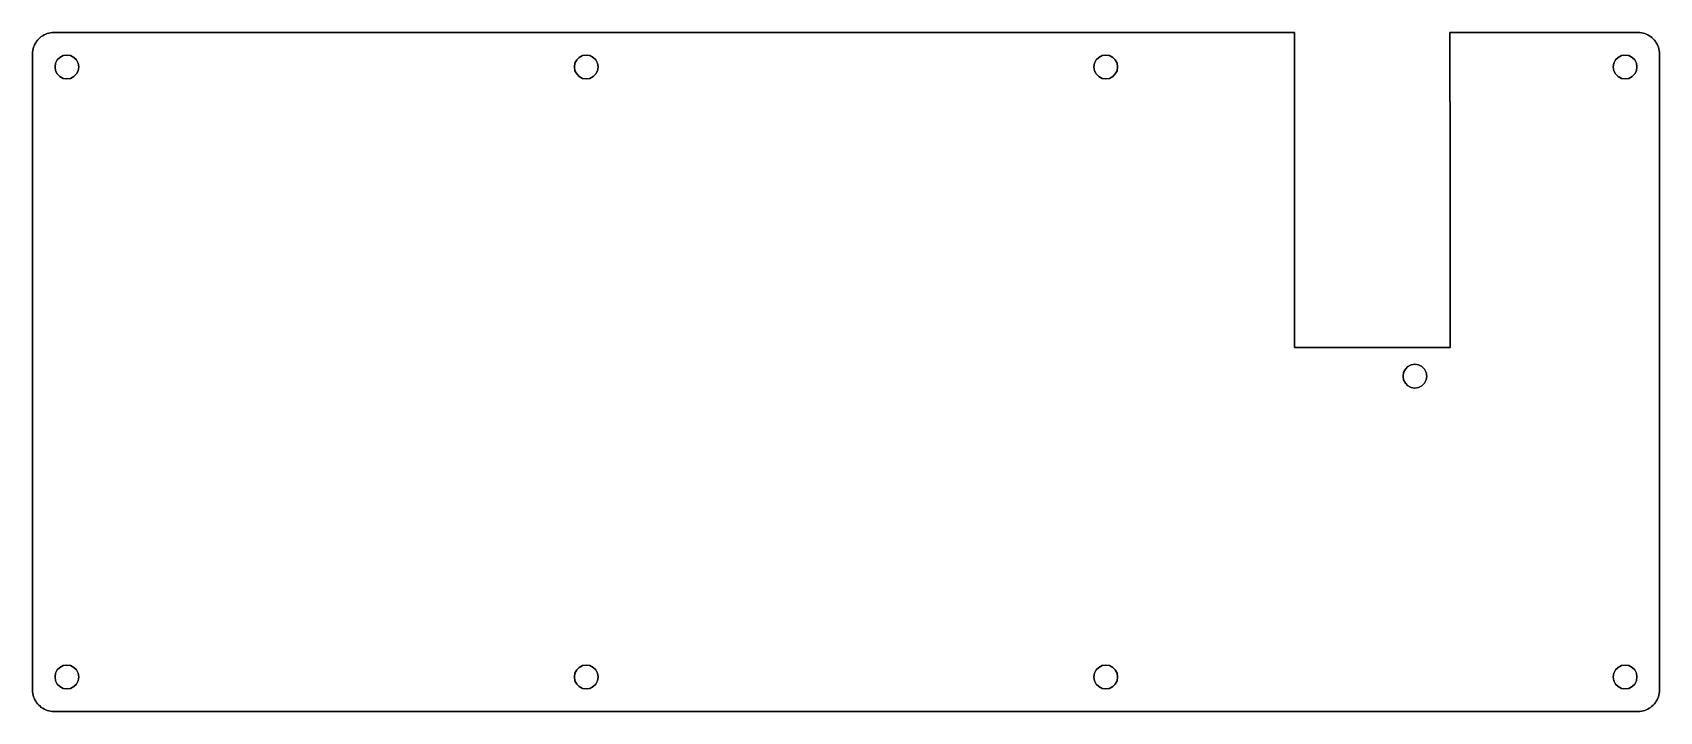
# Model space of a CAD drawing. Extents: x 0 to 648, y 0 to 270.
import ezdxf

# ---------------------------------------------------------------- set-up
doc = ezdxf.new("R2010")
doc.units = 0
doc.layers.get('0').update_dxf_attribs({"linetype": 'CONTINUOUS'})

msp = doc.modelspace()

# ---------------------------------------------------------------- linework, layer by layer
at = {"color": 7}
for points in [[(0.925779, 265.812181), (1.253908, 266.398385), (0.925779, 265.812181)], [(0.925779, 265.812182), (1.253908, 266.398385), (0.925779, 265.812182)], [(1.253908, 266.398385), (1.621097, 266.953125), (1.253908, 266.398385)], [(1.253908, 266.398385), (1.621097, 266.953125), (1.253908, 266.398385)], [(1.621097, 266.953125), (2.035155, 267.476401), (1.621097, 266.953125)], [(1.621097, 266.953125), (2.035155, 267.476401), (1.621097, 266.953125)], [(2.035155, 267.476401), (2.488276, 267.968211), (2.035155, 267.476401)], [(2.035155, 267.476401), (2.488276, 267.968211), (2.035155, 267.476401)], [(2.488276, 267.968211), (2.980471, 268.421186), (2.488276, 267.968211)], [(2.488276, 267.968211), (2.980471, 268.421186), (2.488276, 267.968211)], [(2.980471, 268.421186), (3.503917, 268.835327), (2.980471, 268.421186)], [(2.980471, 268.421186), (3.503917, 268.835327), (2.980471, 268.421186)], [(3.503917, 268.835327), (4.0586, 269.203264), (3.503917, 268.835327)], [(3.503917, 268.835327), (4.0586, 269.203264), (3.503917, 268.835327)], [(4.0586, 269.203264), (4.64452, 269.531232), (4.0586, 269.203264)], [(4.0586, 269.203264), (4.64452, 269.531232), (4.0586, 269.203264)], [(4.64452, 269.531232), (5.25, 269.808177), (4.64452, 269.531232)], [(4.64452, 269.531232), (5.25, 269.808177), (4.64452, 269.531232)], [(5.25, 269.808177), (5.874982, 270.042319), (5.25, 269.808177)], [(5.25, 269.808177), (5.874982, 270.042319), (5.25, 269.808177)], [(5.874982, 270.042319), (6.519523, 270.222318), (5.874982, 270.042319)], [(5.874982, 270.042319), (6.519523, 270.222318), (5.874982, 270.042319)], [(6.519523, 270.222318), (7.171859, 270.355263), (6.519523, 270.222318)], [(6.519523, 270.222318), (7.171859, 270.355263), (6.519523, 270.222318)], [(7.171859, 270.355263), (7.835931, 270.429247), (7.171859, 270.355263)], [(7.171859, 270.355263), (7.835931, 270.429247), (7.171859, 270.355263)], [(7.835931, 270.429247), (8.503886, 270.456176), (7.835931, 270.429247)], [(7.835931, 270.429247), (8.503886, 270.456176), (7.835931, 270.429247)], [(8.503886, 270.456176), (503.024085, 270.456176), (8.503886, 270.456176)], [(503.024085, 270.456176), (503.024085, 243.01542), (503.024085, 270.456176)], [(564.960993, 243.01542), (564.960993, 270.456176), (564.960993, 243.01542)], [(564.960993, 270.456176), (639.95146, 270.456176), (564.960993, 270.456176)], [(639.95146, 270.456176), (640.620464, 270.429247), (639.95146, 270.456176)], [(639.951475, 270.456176), (640.620451, 270.429247)], [(640.620451, 270.429247), (641.280922, 270.355263), (640.620451, 270.429247)], [(640.620464, 270.429247), (641.280935, 270.355263), (640.620464, 270.429247)], [(641.280922, 270.355263), (641.935725, 270.222318), (641.280922, 270.355263)], [(641.280935, 270.355263), (641.935738, 270.222318), (641.280935, 270.355263)], [(641.935725, 270.222318), (642.582023, 270.042319), (641.935725, 270.222318)], [(641.935738, 270.222318), (642.582036, 270.042319), (641.935738, 270.222318)], [(642.582023, 270.042319), (643.205644, 269.808177), (642.582023, 270.042319)], [(642.582036, 270.042319), (643.205658, 269.808177), (642.582036, 270.042319)], [(643.205644, 269.808177), (643.812258, 269.531232), (643.205644, 269.808177)], [(643.205658, 269.808177), (643.812243, 269.531232), (643.205658, 269.808177)], [(643.812243, 269.531232), (644.393344, 269.203264), (643.812243, 269.531232)], [(643.812258, 269.531232), (644.393359, 269.203264), (643.812258, 269.531232)], [(644.393344, 269.203264), (644.948935, 268.835327), (644.393344, 269.203264)], [(644.393359, 269.203264), (644.94895, 268.835327), (644.393359, 269.203264)], [(644.948935, 268.835327), (645.476207, 268.421186), (644.948935, 268.835327)], [(644.94895, 268.835327), (645.476194, 268.421186), (644.94895, 268.835327)], [(645.476194, 268.421186), (645.963752, 267.968211), (645.476194, 268.421186)], [(645.476207, 268.421186), (645.963736, 267.968211), (645.476207, 268.421186)], [(645.963736, 267.968211), (646.417307, 267.476401), (645.963736, 267.968211)], [(645.963752, 267.968211), (646.417294, 267.476401), (645.963752, 267.968211)], [(646.417294, 267.476401), (646.831153, 266.953125), (646.417294, 267.476401)], [(646.417307, 267.476401), (646.831137, 266.953125), (646.417307, 267.476401)], [(646.831137, 266.953125), (647.202475, 266.398385), (646.831137, 266.953125)], [(646.831153, 266.953125), (647.20249, 266.398385), (646.831153, 266.953125)], [(647.202475, 266.398385), (647.531322, 265.812182), (647.202475, 266.398385)], [(647.20249, 266.398385), (647.531309, 265.812181), (647.20249, 266.398385)], [(0, 261.953383), (0.027344, 262.621225), (0, 261.953383)], [(0, 261.953383), (0.027344, 262.621225), (0, 261.953383)], [(0, 8.507803), (0, 261.953383), (0, 8.507803)], [(0.027344, 262.621225), (0.101564, 263.285381), (0.027344, 262.621225)], [(0.027344, 262.621225), (0.101564, 263.285381), (0.027344, 262.621225)], [(0.101564, 263.285381), (0.234375, 263.937349), (0.101564, 263.285381)], [(0.101564, 263.285381), (0.234375, 263.937349), (0.101564, 263.285381)], [(0.234375, 263.937349), (0.414063, 264.58138), (0.234375, 263.937349)], [(0.234375, 263.937349), (0.414063, 264.58138), (0.234375, 263.937349)], [(0.414063, 264.58138), (0.648437, 265.206135), (0.414063, 264.58138)], [(0.414063, 264.58138), (0.648437, 265.206135), (0.414063, 264.58138)], [(0.648437, 265.206135), (0.925779, 265.812182), (0.648437, 265.206135)], [(0.648437, 265.206135), (0.925779, 265.812181), (0.648437, 265.206135)], [(9.878858, 259.527213), (9.203107, 258.203151), (9.878858, 259.527213)], [(9.878858, 259.527213), (9.203108, 258.203151), (9.878858, 259.527213)], [(10.929659, 260.578298), (9.878858, 259.527213), (10.929659, 260.578298)], [(10.929659, 260.578298), (9.878858, 259.527213), (10.929659, 260.578298)], [(12.253862, 261.253226), (10.929659, 260.578298), (12.253862, 261.253226)], [(12.253863, 261.253226), (10.929659, 260.578298), (12.253863, 261.253226)], [(13.722661, 261.488218), (12.253862, 261.253226), (13.722661, 261.488218)], [(13.722661, 261.488218), (12.253863, 261.253226), (13.722661, 261.488218)], [(15.187463, 261.253226), (13.722661, 261.488218), (15.187463, 261.253226)], [(15.187462, 261.253226), (13.722661, 261.488218), (15.187462, 261.253226)], [(16.511751, 260.578298), (15.187462, 261.253226), (16.511751, 260.578298)], [(16.511751, 260.578298), (15.187463, 261.253226), (16.511751, 260.578298)], [(17.562439, 259.527213), (16.511751, 260.578298), (17.562439, 259.527213)], [(17.562439, 259.527213), (16.511751, 260.578298), (17.562439, 259.527213)], [(18.238246, 258.203151), (17.562439, 259.527213), (18.238246, 258.203151)], [(18.238246, 258.203151), (17.562439, 259.527213), (18.238246, 258.203151)], [(216.882223, 259.527213), (216.207295, 258.203151), (216.882223, 259.527213)], [(216.882219, 259.527213), (216.207296, 258.203151), (216.882219, 259.527213)], [(217.933316, 260.578298), (216.882219, 259.527213), (217.933316, 260.578298)], [(217.933308, 260.578298), (216.882223, 259.527213), (217.933308, 260.578298)], [(219.257086, 261.253226), (217.933308, 260.578298), (219.257086, 261.253226)], [(219.257079, 261.253226), (217.933316, 260.578298), (219.257079, 261.253226)], [(220.726283, 261.488218), (219.257079, 261.253226), (220.726283, 261.488218)], [(220.726282, 261.488218), (219.257086, 261.253226), (220.726282, 261.488218)], [(222.191225, 261.253226), (220.726282, 261.488218), (222.191225, 261.253226)], [(222.191227, 261.253226), (220.726283, 261.488218), (222.191227, 261.253226)], [(223.515287, 260.578298), (222.191225, 261.253226), (223.515287, 260.578298)], [(223.515294, 260.578298), (222.191227, 261.253226), (223.515294, 260.578298)], [(224.566088, 259.527213), (223.515287, 260.578298), (224.566088, 259.527213)], [(224.566087, 259.527213), (223.515294, 260.578298), (224.566087, 259.527213)], [(225.242158, 258.203151), (224.566087, 259.527213), (225.242158, 258.203151)], [(225.24215, 258.203151), (224.566088, 259.527213), (225.24215, 258.203151)], [(423.886523, 259.527213), (423.214713, 258.203151), (423.886523, 259.527213)], [(423.886536, 259.527213), (423.214726, 258.203151), (423.886536, 259.527213)], [(424.941011, 260.578298), (423.886523, 259.527213), (424.941011, 260.578298)], [(424.940995, 260.578298), (423.886536, 259.527213), (424.940995, 260.578298)], [(426.264802, 261.253226), (424.940995, 260.578298), (426.264802, 261.253226)], [(426.264789, 261.253226), (424.941011, 260.578298), (426.264789, 261.253226)], [(427.730298, 261.488218), (426.264789, 261.253226), (427.730298, 261.488218)], [(427.730311, 261.488218), (426.264802, 261.253226), (427.730311, 261.488218)], [(429.198643, 261.253226), (427.730298, 261.488218), (429.198643, 261.253226)], [(429.198628, 261.253226), (427.730311, 261.488218), (429.198628, 261.253226)], [(430.519571, 260.578298), (429.198628, 261.253226), (430.519571, 260.578298)], [(430.519587, 260.578298), (429.198643, 261.253226), (430.519587, 260.578298)], [(431.574059, 259.527213), (430.519571, 260.578298), (431.574059, 259.527213)], [(431.574074, 259.527213), (430.519587, 260.578298), (431.574074, 259.527213)], [(432.245869, 258.203151), (431.574059, 259.527213), (432.245869, 258.203151)], [(432.245884, 258.203151), (431.574074, 259.527213), (432.245884, 258.203151)], [(630.894793, 259.527213), (630.217313, 258.203151), (630.894793, 259.527213)], [(630.894806, 259.527213), (630.217326, 258.203151), (630.894806, 259.527213)], [(631.94361, 260.578298), (630.894793, 259.527213), (631.94361, 260.578298)], [(631.943595, 260.578298), (630.894806, 259.527213), (631.943595, 260.578298)], [(633.267373, 261.253226), (631.943595, 260.578298), (633.267373, 261.253226)], [(633.267388, 261.253226), (631.94361, 260.578298), (633.267388, 261.253226)], [(634.738581, 261.488218), (633.267373, 261.253226), (634.738581, 261.488218)], [(634.738568, 261.488218), (633.267388, 261.253226), (634.738568, 261.488218)], [(636.204078, 261.253226), (634.738568, 261.488218), (636.204078, 261.253226)], [(636.204091, 261.253226), (634.738581, 261.488218), (636.204091, 261.253226)], [(637.527856, 260.578298), (636.204078, 261.253226), (637.527856, 260.578298)], [(637.527841, 260.578298), (636.204091, 261.253226), (637.527841, 260.578298)], [(638.576658, 259.527213), (637.527841, 260.578298), (638.576658, 259.527213)], [(638.576673, 259.527213), (637.527856, 260.578298), (638.576673, 259.527213)], [(639.254138, 258.203151), (638.576658, 259.527213), (639.254138, 258.203151)], [(639.254153, 258.203151), (638.576673, 259.527213), (639.254153, 258.203151)], [(647.531309, 265.812181), (647.809104, 265.206135), (647.531309, 265.812181)], [(647.531322, 265.812182), (647.809089, 265.206135), (647.531322, 265.812182)], [(647.809089, 265.206135), (648.038723, 264.58138), (647.809089, 265.206135)], [(647.809104, 265.206135), (648.03871, 264.58138), (647.809104, 265.206135)], [(648.03871, 264.58138), (648.222962, 263.937349), (648.03871, 264.58138)], [(648.038723, 264.58138), (648.222947, 263.937349), (648.038723, 264.58138)], [(648.222947, 263.937349), (648.350533, 263.285381), (648.222947, 263.937349)], [(648.222962, 263.937349), (648.35052, 263.285381), (648.222962, 263.937349)], [(648.35052, 263.285381), (648.42989, 262.621225), (648.35052, 263.285381)], [(648.350533, 263.285381), (648.429904, 262.621225), (648.350533, 263.285381)], [(648.42989, 262.621225), (648.455402, 261.953383), (648.42989, 262.621225)], [(648.429904, 262.621225), (648.455387, 261.953383), (648.429904, 262.621225)], [(648.455402, 261.953383), (648.455402, 8.503891), (648.455402, 261.953383)], [(9.203107, 258.203151), (8.968739, 256.734239), (9.203107, 258.203151)], [(9.203108, 258.203151), (8.968739, 256.73424), (9.203108, 258.203151)], [(8.968739, 256.73424), (9.203108, 255.269295), (8.968739, 256.73424)], [(8.968739, 256.734239), (9.203107, 255.269296), (8.968739, 256.734239)], [(9.203107, 255.269296), (9.878858, 253.945234), (9.203107, 255.269296)], [(9.203108, 255.269295), (9.878858, 253.945235), (9.203108, 255.269295)], [(9.878858, 253.945235), (10.929659, 252.894149), (9.878858, 253.945235)], [(9.878858, 253.945234), (10.929659, 252.894149), (9.878858, 253.945234)], [(16.511751, 252.894149), (17.562439, 253.945235), (16.511751, 252.894149)], [(16.511751, 252.894149), (17.562439, 253.945234), (16.511751, 252.894149)], [(17.562439, 253.945234), (18.238246, 255.269296), (17.562439, 253.945234)], [(17.562439, 253.945235), (18.238246, 255.269295), (17.562439, 253.945235)], [(18.46876, 256.734239), (18.238246, 258.203151), (18.46876, 256.734239)], [(18.46876, 256.73424), (18.238246, 258.203151), (18.46876, 256.73424)], [(18.238246, 255.269295), (18.46876, 256.73424), (18.238246, 255.269295)], [(18.238246, 255.269296), (18.46876, 256.734239), (18.238246, 255.269296)], [(216.207295, 258.203151), (215.976271, 256.734239), (216.207295, 258.203151)], [(215.976271, 256.734239), (216.207295, 255.269296), (215.976271, 256.734239)], [(216.207296, 258.203151), (215.976281, 256.73424), (216.207296, 258.203151)], [(215.976281, 256.73424), (216.207296, 255.269295), (215.976281, 256.73424)], [(216.207295, 255.269296), (216.882223, 253.945234), (216.207295, 255.269296)], [(216.207296, 255.269295), (216.882219, 253.945235), (216.207296, 255.269295)], [(216.882219, 253.945235), (217.933316, 252.894149), (216.882219, 253.945235)], [(216.882223, 253.945234), (217.933308, 252.894149), (216.882223, 253.945234)], [(223.515287, 252.894149), (224.566088, 253.945234), (223.515287, 252.894149)], [(223.515294, 252.894149), (224.566087, 253.945235), (223.515294, 252.894149)], [(224.566087, 253.945235), (225.242158, 255.269295), (224.566087, 253.945235)], [(224.566088, 253.945234), (225.24215, 255.269296), (224.566088, 253.945234)], [(225.472324, 256.734239), (225.24215, 258.203151), (225.472324, 256.734239)], [(225.24215, 255.269296), (225.472324, 256.734239), (225.24215, 255.269296)], [(225.472331, 256.73424), (225.242158, 258.203151), (225.472331, 256.73424)], [(225.242158, 255.269295), (225.472331, 256.73424), (225.242158, 255.269295)], [(423.214726, 258.203151), (422.985092, 256.73424), (423.214726, 258.203151)], [(422.985092, 256.73424), (423.214726, 255.269295), (422.985092, 256.73424)], [(423.214713, 258.203151), (422.985107, 256.734239), (423.214713, 258.203151)], [(422.985107, 256.734239), (423.214713, 255.269296), (422.985107, 256.734239)], [(423.214713, 255.269296), (423.886523, 253.945234), (423.214713, 255.269296)], [(423.214726, 255.269295), (423.886536, 253.945235), (423.214726, 255.269295)], [(423.886523, 253.945234), (424.941011, 252.894149), (423.886523, 253.945234)], [(423.886536, 253.945235), (424.940995, 252.894149), (423.886536, 253.945235)], [(430.519571, 252.894149), (431.574059, 253.945235), (430.519571, 252.894149)], [(430.519587, 252.894149), (431.574074, 253.945234), (430.519587, 252.894149)], [(431.574059, 253.945235), (432.245869, 255.269295), (431.574059, 253.945235)], [(431.574074, 253.945234), (432.245884, 255.269296), (431.574074, 253.945234)], [(432.481172, 256.73424), (432.245869, 258.203151), (432.481172, 256.73424)], [(432.245869, 255.269295), (432.481172, 256.73424), (432.245869, 255.269295)], [(432.481159, 256.734239), (432.245884, 258.203151), (432.481159, 256.734239)], [(432.245884, 255.269296), (432.481159, 256.734239), (432.245884, 255.269296)], [(630.217326, 258.203151), (629.987691, 256.73424), (630.217326, 258.203151)], [(629.987691, 256.73424), (630.217326, 255.269295), (629.987691, 256.73424)], [(630.217313, 258.203151), (629.987707, 256.734239), (630.217313, 258.203151)], [(629.987707, 256.734239), (630.217313, 255.269296), (629.987707, 256.734239)], [(630.217313, 255.269296), (630.894793, 253.945234), (630.217313, 255.269296)], [(630.217326, 255.269295), (630.894806, 253.945235), (630.217326, 255.269295)], [(630.894793, 253.945234), (631.94361, 252.894149), (630.894793, 253.945234)], [(630.894806, 253.945235), (631.943595, 252.894149), (630.894806, 253.945235)], [(637.527841, 252.894149), (638.576658, 253.945235), (637.527841, 252.894149)], [(637.527856, 252.894149), (638.576673, 253.945234), (637.527856, 252.894149)], [(638.576658, 253.945235), (639.254138, 255.269295), (638.576658, 253.945235)], [(638.576673, 253.945234), (639.254153, 255.269296), (638.576673, 253.945234)], [(639.483772, 256.73424), (639.254138, 258.203151), (639.483772, 256.73424)], [(639.254138, 255.269295), (639.483772, 256.73424), (639.254138, 255.269295)], [(639.483759, 256.734239), (639.254153, 258.203151), (639.483759, 256.734239)], [(639.254153, 255.269296), (639.483759, 256.734239), (639.254153, 255.269296)], [(10.929659, 252.894149), (12.253862, 252.21837), (10.929659, 252.894149)], [(10.929659, 252.894149), (12.253863, 252.218371), (10.929659, 252.894149)], [(12.253862, 252.21837), (13.722661, 251.988197), (12.253862, 252.21837)], [(12.253863, 252.218371), (13.722661, 251.988197), (12.253863, 252.218371)], [(13.722661, 251.988197), (15.187462, 252.218371), (13.722661, 251.988197)], [(13.722661, 251.988197), (15.187463, 252.21837), (13.722661, 251.988197)], [(15.187462, 252.218371), (16.511751, 252.894149), (15.187462, 252.218371)], [(15.187463, 252.21837), (16.511751, 252.894149), (15.187463, 252.21837)], [(217.933308, 252.894149), (219.257086, 252.21837), (217.933308, 252.894149)], [(217.933316, 252.894149), (219.257079, 252.218371), (217.933316, 252.894149)], [(219.257079, 252.218371), (220.726283, 251.988197), (219.257079, 252.218371)], [(219.257086, 252.21837), (220.726282, 251.988197), (219.257086, 252.21837)], [(220.726282, 251.988197), (222.191225, 252.21837), (220.726282, 251.988197)], [(220.726283, 251.988197), (222.191227, 252.218371), (220.726283, 251.988197)], [(222.191225, 252.21837), (223.515287, 252.894149), (222.191225, 252.21837)], [(222.191227, 252.218371), (223.515294, 252.894149), (222.191227, 252.218371)], [(424.940995, 252.894149), (426.264802, 252.218371), (424.940995, 252.894149)], [(424.941011, 252.894149), (426.264789, 252.21837), (424.941011, 252.894149)], [(426.264789, 252.21837), (427.730298, 251.988197), (426.264789, 252.21837)], [(426.264802, 252.218371), (427.730311, 251.988197), (426.264802, 252.218371)], [(427.730298, 251.988197), (429.198643, 252.21837), (427.730298, 251.988197)], [(427.730311, 251.988197), (429.198628, 252.218371), (427.730311, 251.988197)], [(429.198628, 252.218371), (430.519571, 252.894149), (429.198628, 252.218371)], [(429.198643, 252.21837), (430.519587, 252.894149), (429.198643, 252.21837)], [(631.943595, 252.894149), (633.267373, 252.218371), (631.943595, 252.894149)], [(631.94361, 252.894149), (633.267388, 252.21837), (631.94361, 252.894149)], [(633.267373, 252.218371), (634.738581, 251.988197), (633.267373, 252.218371)], [(633.267388, 252.21837), (634.738568, 251.988197), (633.267388, 252.21837)], [(634.738568, 251.988197), (636.204078, 252.21837), (634.738568, 251.988197)], [(634.738581, 251.988197), (636.204091, 252.218371), (634.738581, 251.988197)], [(636.204078, 252.21837), (637.527856, 252.894149), (636.204078, 252.21837)], [(636.204091, 252.218371), (637.527841, 252.894149), (636.204091, 252.218371)], [(503.028077, 243.011267), (503.028077, 144.955731)], [(565.036808, 144.955731), (565.036808, 242.939966)], [(503.028077, 144.955731), (565.036808, 144.955731)], [(547.167772, 136.329569), (546.490322, 135.00551), (547.167772, 136.329569)], [(548.216591, 137.380655), (547.167772, 136.329569), (548.216591, 137.380655)], [(549.54034, 138.055589), (548.216591, 137.380655), (549.54034, 138.055589)], [(551.011577, 138.290583), (549.54034, 138.055589), (551.011577, 138.290583)], [(552.477086, 138.055589), (551.011577, 138.290583), (552.477086, 138.055589)], [(553.800836, 137.380655), (552.477086, 138.055589), (553.800836, 137.380655)], [(554.849654, 136.329569), (553.800836, 137.380655), (554.849654, 136.329569)], [(555.527105, 135.00551), (554.849654, 136.329569), (555.527105, 135.00551)], [(546.490322, 135.00551), (546.260687, 133.536602), (546.490322, 135.00551)], [(546.260687, 133.536602), (546.490322, 132.071659), (546.260687, 133.536602)], [(546.490322, 132.071659), (547.167772, 130.7476), (546.490322, 132.071659)], [(547.167772, 130.7476), (548.216591, 129.696514), (547.167772, 130.7476)], [(548.216591, 129.696514), (549.54034, 129.020727), (548.216591, 129.696514)], [(552.477086, 129.020727), (553.800836, 129.696514), (552.477086, 129.020727)], [(553.800836, 129.696514), (554.849654, 130.7476), (553.800836, 129.696514)], [(554.849654, 130.7476), (555.527105, 132.071659), (554.849654, 130.7476)], [(555.756739, 133.536602), (555.527105, 135.00551), (555.756739, 133.536602)], [(555.527105, 132.071659), (555.756739, 133.536602), (555.527105, 132.071659)], [(549.54034, 129.020727), (551.011577, 128.790555), (549.54034, 129.020727)], [(551.011577, 128.790555), (552.477086, 129.020727), (551.011577, 128.790555)], [(9.203108, 15.187445), (8.968739, 13.722632), (9.203108, 15.187445)], [(9.203107, 15.187439), (8.968739, 13.722638), (9.203107, 15.187439)], [(8.968739, 13.722638), (9.203107, 12.253839), (8.968739, 13.722638)], [(8.968739, 13.722632), (9.203108, 12.253839), (8.968739, 13.722632)], [(9.878858, 16.511756), (9.203107, 15.187439), (9.878858, 16.511756)], [(9.878858, 16.51175), (9.203108, 15.187445), (9.878858, 16.51175)], [(10.929659, 17.562444), (9.878858, 16.511756), (10.929659, 17.562444)], [(10.929659, 17.562436), (9.878858, 16.51175), (10.929659, 17.562436)], [(12.253862, 18.238251), (10.929659, 17.562444), (12.253862, 18.238251)], [(12.253863, 18.238246), (10.929659, 17.562436), (12.253863, 18.238246)], [(13.722661, 18.468736), (12.253862, 18.238251), (13.722661, 18.468736)], [(13.722661, 18.468742), (12.253863, 18.238246), (13.722661, 18.468742)], [(15.187462, 18.238246), (13.722661, 18.468742), (15.187462, 18.238246)], [(15.187463, 18.238251), (13.722661, 18.468736), (15.187463, 18.238251)], [(16.511751, 17.562436), (15.187462, 18.238246), (16.511751, 17.562436)], [(16.511751, 17.562444), (15.187463, 18.238251), (16.511751, 17.562444)], [(17.562439, 16.511756), (16.511751, 17.562444), (17.562439, 16.511756)], [(17.562439, 16.51175), (16.511751, 17.562436), (17.562439, 16.51175)], [(18.238246, 15.187439), (17.562439, 16.511756), (18.238246, 15.187439)], [(18.238246, 15.187445), (17.562439, 16.51175), (18.238246, 15.187445)], [(18.46876, 13.722632), (18.238246, 15.187445), (18.46876, 13.722632)], [(18.46876, 13.722638), (18.238246, 15.187439), (18.46876, 13.722638)], [(18.238246, 12.253839), (18.46876, 13.722638), (18.238246, 12.253839)], [(18.238246, 12.253839), (18.46876, 13.722632), (18.238246, 12.253839)], [(216.207295, 15.187439), (215.976271, 13.722638), (216.207295, 15.187439)], [(215.976271, 13.722638), (216.207295, 12.253839), (215.976271, 13.722638)], [(216.207296, 15.187445), (215.976281, 13.722632), (216.207296, 15.187445)], [(215.976281, 13.722632), (216.207296, 12.253839), (215.976281, 13.722632)], [(216.882223, 16.511756), (216.207295, 15.187439), (216.882223, 16.511756)], [(216.882219, 16.51175), (216.207296, 15.187445), (216.882219, 16.51175)], [(217.933316, 17.562436), (216.882219, 16.51175), (217.933316, 17.562436)], [(217.933308, 17.562444), (216.882223, 16.511756), (217.933308, 17.562444)], [(219.257086, 18.238251), (217.933308, 17.562444), (219.257086, 18.238251)], [(219.257079, 18.238246), (217.933316, 17.562436), (219.257079, 18.238246)], [(220.726283, 18.468742), (219.257079, 18.238246), (220.726283, 18.468742)], [(220.726282, 18.468736), (219.257086, 18.238251), (220.726282, 18.468736)], [(222.191225, 18.238251), (220.726282, 18.468736), (222.191225, 18.238251)], [(222.191227, 18.238246), (220.726283, 18.468742), (222.191227, 18.238246)], [(223.515287, 17.562444), (222.191225, 18.238251), (223.515287, 17.562444)], [(223.515294, 17.562436), (222.191227, 18.238246), (223.515294, 17.562436)], [(224.566088, 16.511756), (223.515287, 17.562444), (224.566088, 16.511756)], [(224.566087, 16.51175), (223.515294, 17.562436), (224.566087, 16.51175)], [(225.242158, 15.187445), (224.566087, 16.51175), (225.242158, 15.187445)], [(225.24215, 15.187439), (224.566088, 16.511756), (225.24215, 15.187439)], [(225.472324, 13.722638), (225.24215, 15.187439), (225.472324, 13.722638)], [(225.24215, 12.253839), (225.472324, 13.722638), (225.24215, 12.253839)], [(225.472331, 13.722632), (225.242158, 15.187445), (225.472331, 13.722632)], [(225.242158, 12.253839), (225.472331, 13.722632), (225.242158, 12.253839)], [(423.214726, 15.187445), (422.985092, 13.722632), (423.214726, 15.187445)], [(422.985092, 13.722632), (423.214726, 12.253839), (422.985092, 13.722632)], [(423.214713, 15.187439), (422.985107, 13.722638), (423.214713, 15.187439)], [(422.985107, 13.722638), (423.214713, 12.253839), (422.985107, 13.722638)], [(423.886523, 16.511756), (423.214713, 15.187439), (423.886523, 16.511756)], [(423.886536, 16.51175), (423.214726, 15.187445), (423.886536, 16.51175)], [(424.941011, 17.562444), (423.886523, 16.511756), (424.941011, 17.562444)], [(424.940995, 17.562436), (423.886536, 16.51175), (424.940995, 17.562436)], [(426.264802, 18.238246), (424.940995, 17.562436), (426.264802, 18.238246)], [(426.264789, 18.238251), (424.941011, 17.562444), (426.264789, 18.238251)], [(427.730298, 18.468736), (426.264789, 18.238251), (427.730298, 18.468736)], [(427.730311, 18.468742), (426.264802, 18.238246), (427.730311, 18.468742)], [(429.198643, 18.238251), (427.730298, 18.468736), (429.198643, 18.238251)], [(429.198628, 18.238246), (427.730311, 18.468742), (429.198628, 18.238246)], [(430.519571, 17.562436), (429.198628, 18.238246), (430.519571, 17.562436)], [(430.519587, 17.562444), (429.198643, 18.238251), (430.519587, 17.562444)], [(431.574059, 16.51175), (430.519571, 17.562436), (431.574059, 16.51175)], [(431.574074, 16.511756), (430.519587, 17.562444), (431.574074, 16.511756)], [(432.245869, 15.187445), (431.574059, 16.51175), (432.245869, 15.187445)], [(432.245884, 15.187439), (431.574074, 16.511756), (432.245884, 15.187439)], [(432.481172, 13.722632), (432.245869, 15.187445), (432.481172, 13.722632)], [(432.245869, 12.253839), (432.481172, 13.722632), (432.245869, 12.253839)], [(432.481159, 13.722638), (432.245884, 15.187439), (432.481159, 13.722638)], [(432.245884, 12.253839), (432.481159, 13.722638), (432.245884, 12.253839)], [(630.217326, 15.187445), (629.987691, 13.722632), (630.217326, 15.187445)], [(629.987691, 13.722632), (630.217326, 12.253839), (629.987691, 13.722632)], [(630.217313, 15.187439), (629.987707, 13.722638), (630.217313, 15.187439)], [(629.987707, 13.722638), (630.217313, 12.253839), (629.987707, 13.722638)], [(630.894793, 16.511756), (630.217313, 15.187439), (630.894793, 16.511756)], [(630.894806, 16.51175), (630.217326, 15.187445), (630.894806, 16.51175)], [(631.94361, 17.562444), (630.894793, 16.511756), (631.94361, 17.562444)], [(631.943595, 17.562436), (630.894806, 16.51175), (631.943595, 17.562436)], [(633.267373, 18.238246), (631.943595, 17.562436), (633.267373, 18.238246)], [(633.267388, 18.238251), (631.94361, 17.562444), (633.267388, 18.238251)], [(634.738581, 18.468742), (633.267373, 18.238246), (634.738581, 18.468742)], [(634.738568, 18.468736), (633.267388, 18.238251), (634.738568, 18.468736)], [(636.204078, 18.238251), (634.738568, 18.468736), (636.204078, 18.238251)], [(636.204091, 18.238246), (634.738581, 18.468742), (636.204091, 18.238246)], [(637.527856, 17.562444), (636.204078, 18.238251), (637.527856, 17.562444)], [(637.527841, 17.562436), (636.204091, 18.238246), (637.527841, 17.562436)], [(638.576658, 16.51175), (637.527841, 17.562436), (638.576658, 16.51175)], [(638.576673, 16.511756), (637.527856, 17.562444), (638.576673, 16.511756)], [(639.254138, 15.187445), (638.576658, 16.51175), (639.254138, 15.187445)], [(639.254153, 15.187439), (638.576673, 16.511756), (639.254153, 15.187439)], [(639.483772, 13.722632), (639.254138, 15.187445), (639.483772, 13.722632)], [(639.254138, 12.253839), (639.483772, 13.722632), (639.254138, 12.253839)], [(639.483759, 13.722638), (639.254153, 15.187439), (639.483759, 13.722638)], [(639.254153, 12.253839), (639.483759, 13.722638), (639.254153, 12.253839)], [(0.027344, 7.835936), (0, 8.507808), (0.027344, 7.835936)], [(0.027344, 7.835936), (0, 8.507803), (0.027344, 7.835936)], [(0.101564, 7.175776), (0.027344, 7.835936), (0.101564, 7.175776)], [(0.101564, 7.175781), (0.027344, 7.835936), (0.101564, 7.175781)], [(0.234375, 6.519522), (0.101564, 7.175781), (0.234375, 6.519522)], [(0.234375, 6.519528), (0.101564, 7.175776), (0.234375, 6.519528)], [(0.414063, 5.874987), (0.234375, 6.519528), (0.414063, 5.874987)], [(0.414063, 5.874987), (0.234375, 6.519522), (0.414063, 5.874987)], [(9.203107, 12.253839), (9.878858, 10.929636), (9.203107, 12.253839)], [(9.203108, 12.253839), (9.878858, 10.929641), (9.203108, 12.253839)], [(9.878858, 10.929641), (10.929659, 9.878871), (9.878858, 10.929641)], [(9.878858, 10.929636), (10.929659, 9.878863), (9.878858, 10.929636)], [(10.929659, 9.878871), (12.253863, 9.203104), (10.929659, 9.878871)], [(10.929659, 9.878863), (12.253862, 9.203112), (10.929659, 9.878863)], [(12.253862, 9.203112), (13.722661, 8.972655), (12.253862, 9.203112)], [(12.253863, 9.203104), (13.722661, 8.97265), (12.253863, 9.203104)], [(13.722661, 8.972655), (15.187463, 9.203112), (13.722661, 8.972655)], [(13.722661, 8.97265), (15.187462, 9.203104), (13.722661, 8.97265)], [(15.187462, 9.203104), (16.511751, 9.878871), (15.187462, 9.203104)], [(15.187463, 9.203112), (16.511751, 9.878863), (15.187463, 9.203112)], [(16.511751, 9.878871), (17.562439, 10.929641), (16.511751, 9.878871)], [(16.511751, 9.878863), (17.562439, 10.929636), (16.511751, 9.878863)], [(17.562439, 10.929636), (18.238246, 12.253839), (17.562439, 10.929636)], [(17.562439, 10.929641), (18.238246, 12.253839), (17.562439, 10.929641)], [(216.207295, 12.253839), (216.882223, 10.929636), (216.207295, 12.253839)], [(216.207296, 12.253839), (216.882219, 10.929641), (216.207296, 12.253839)], [(216.882219, 10.929641), (217.933316, 9.878871), (216.882219, 10.929641)], [(216.882223, 10.929636), (217.933308, 9.878863), (216.882223, 10.929636)], [(217.933308, 9.878863), (219.257086, 9.203112), (217.933308, 9.878863)], [(217.933316, 9.878871), (219.257079, 9.203104), (217.933316, 9.878871)], [(219.257079, 9.203104), (220.726283, 8.97265), (219.257079, 9.203104)], [(219.257086, 9.203112), (220.726282, 8.972655), (219.257086, 9.203112)], [(220.726282, 8.972655), (222.191225, 9.203112), (220.726282, 8.972655)], [(220.726283, 8.97265), (222.191227, 9.203104), (220.726283, 8.97265)], [(222.191225, 9.203112), (223.515287, 9.878863), (222.191225, 9.203112)], [(222.191227, 9.203104), (223.515294, 9.878871), (222.191227, 9.203104)], [(223.515287, 9.878863), (224.566088, 10.929636), (223.515287, 9.878863)], [(223.515294, 9.878871), (224.566087, 10.929641), (223.515294, 9.878871)], [(224.566087, 10.929641), (225.242158, 12.253839), (224.566087, 10.929641)], [(224.566088, 10.929636), (225.24215, 12.253839), (224.566088, 10.929636)], [(423.214713, 12.253839), (423.886523, 10.929636), (423.214713, 12.253839)], [(423.214726, 12.253839), (423.886536, 10.929641), (423.214726, 12.253839)], [(423.886523, 10.929636), (424.941011, 9.878863), (423.886523, 10.929636)], [(423.886536, 10.929641), (424.940995, 9.878871), (423.886536, 10.929641)], [(424.940995, 9.878871), (426.264802, 9.203104), (424.940995, 9.878871)], [(424.941011, 9.878863), (426.264789, 9.203112), (424.941011, 9.878863)], [(426.264789, 9.203112), (427.730298, 8.972655), (426.264789, 9.203112)], [(426.264802, 9.203104), (427.730311, 8.97265), (426.264802, 9.203104)], [(427.730298, 8.972655), (429.198643, 9.203112), (427.730298, 8.972655)], [(427.730311, 8.97265), (429.198628, 9.203104), (427.730311, 8.97265)], [(429.198628, 9.203104), (430.519571, 9.878871), (429.198628, 9.203104)], [(429.198643, 9.203112), (430.519587, 9.878863), (429.198643, 9.203112)], [(430.519571, 9.878871), (431.574059, 10.929641), (430.519571, 9.878871)], [(430.519587, 9.878863), (431.574074, 10.929636), (430.519587, 9.878863)], [(431.574059, 10.929641), (432.245869, 12.253839), (431.574059, 10.929641)], [(431.574074, 10.929636), (432.245884, 12.253839), (431.574074, 10.929636)], [(630.217313, 12.253839), (630.894793, 10.929636), (630.217313, 12.253839)], [(630.217326, 12.253839), (630.894806, 10.929641), (630.217326, 12.253839)], [(630.894793, 10.929636), (631.94361, 9.878863), (630.894793, 10.929636)], [(630.894806, 10.929641), (631.943595, 9.878871), (630.894806, 10.929641)], [(631.943595, 9.878871), (633.267373, 9.203104), (631.943595, 9.878871)], [(631.94361, 9.878863), (633.267388, 9.203112), (631.94361, 9.878863)], [(633.267373, 9.203104), (634.738581, 8.97265), (633.267373, 9.203104)], [(633.267388, 9.203112), (634.738568, 8.972655), (633.267388, 9.203112)], [(634.738568, 8.972655), (636.204078, 9.203112), (634.738568, 8.972655)], [(634.738581, 8.97265), (636.204091, 9.203104), (634.738581, 8.97265)], [(636.204078, 9.203112), (637.527856, 9.878863), (636.204078, 9.203112)], [(636.204091, 9.203104), (637.527841, 9.878871), (636.204091, 9.203104)], [(637.527841, 9.878871), (638.576658, 10.929641), (637.527841, 9.878871)], [(637.527856, 9.878863), (638.576673, 10.929636), (637.527856, 9.878863)], [(638.576658, 10.929641), (639.254138, 12.253839), (638.576658, 10.929641)], [(638.576673, 10.929636), (639.254153, 12.253839), (638.576673, 10.929636)], [(648.222962, 6.519528), (648.03871, 5.874987), (648.222962, 6.519528)], [(648.222947, 6.519522), (648.038723, 5.874987), (648.222947, 6.519522)], [(648.350533, 7.175781), (648.222947, 6.519522), (648.350533, 7.175781)], [(648.35052, 7.175776), (648.222962, 6.519528), (648.35052, 7.175776)], [(648.42989, 7.835936), (648.35052, 7.175776), (648.42989, 7.835936)], [(648.429904, 7.835936), (648.350533, 7.175781), (648.429904, 7.835936)], [(648.455402, 8.503891), (648.42989, 7.835936), (648.455402, 8.503891)], [(648.455387, 8.503894), (648.429904, 7.835936), (648.455387, 8.503894)], [(0.648437, 5.250005), (0.414063, 5.874987), (0.648437, 5.250005)], [(0.648437, 5.249999), (0.414063, 5.874987), (0.648437, 5.249999)], [(0.925779, 4.644525), (0.648437, 5.250005), (0.925779, 4.644525)], [(0.925779, 4.644519), (0.648437, 5.249999), (0.925779, 4.644519)], [(1.253908, 4.062488), (0.925779, 4.644525), (1.253908, 4.062488)], [(1.253908, 4.062482), (0.925779, 4.644519), (1.253908, 4.062482)], [(1.621097, 3.507805), (1.253908, 4.062488), (1.621097, 3.507805)], [(1.621097, 3.507803), (1.253908, 4.062482), (1.621097, 3.507803)], [(2.035155, 2.980476), (1.621097, 3.507805), (2.035155, 2.980476)], [(2.035155, 2.980479), (1.621097, 3.507803), (2.035155, 2.980479)], [(2.488276, 2.492195), (2.035155, 2.980479), (2.488276, 2.492195)], [(2.488276, 2.492189), (2.035155, 2.980476), (2.488276, 2.492189)], [(2.980471, 2.039052), (2.488276, 2.492195), (2.980471, 2.039052)], [(2.980471, 2.039061), (2.488276, 2.492189), (2.980471, 2.039061)], [(3.503917, 1.624999), (2.980471, 2.039061), (3.503917, 1.624999)], [(3.503917, 1.624991), (2.980471, 2.039052), (3.503917, 1.624991)], [(4.0586, 1.253901), (3.503917, 1.624999), (4.0586, 1.253901)], [(4.0586, 1.253899), (3.503917, 1.624991), (4.0586, 1.253899)], [(4.64452, 0.925781), (4.0586, 1.253901), (4.64452, 0.925781)], [(4.64452, 0.925781), (4.0586, 1.253899), (4.64452, 0.925781)], [(5.25, 0.648436), (4.64452, 0.925781), (5.25, 0.648436)], [(5.25, 0.648442), (4.64452, 0.925781), (5.25, 0.648442)], [(5.874982, 0.417965), (5.25, 0.648442), (5.874982, 0.417965)], [(5.874982, 0.417968), (5.25, 0.648436), (5.874982, 0.417968)], [(6.519523, 0.234375), (5.874982, 0.417968), (6.519523, 0.234375)], [(6.519523, 0.234377), (5.874982, 0.417965), (6.519523, 0.234377)], [(7.171859, 0.10546), (6.519523, 0.234377), (7.171859, 0.10546)], [(7.171859, 0.105469), (6.519523, 0.234375), (7.171859, 0.105469)], [(7.835931, 0.027343), (7.171859, 0.105469), (7.835931, 0.027343)], [(7.835931, 0.027346), (7.171859, 0.10546), (7.835931, 0.027346)], [(8.503886, 0.000009), (7.835931, 0.027346), (8.503886, 0.000009)], [(8.503886, 0), (7.835931, 0.027343), (8.503886, 0)], [(639.951475, 0), (8.503886, 0), (639.951475, 0)], [(640.620464, 0.027346), (639.95146, 0.000009), (640.620464, 0.027346)], [(640.620451, 0.027343), (639.951475, 0), (640.620451, 0.027343)], [(641.280922, 0.105469), (640.620451, 0.027343), (641.280922, 0.105469)], [(641.280935, 0.10546), (640.620464, 0.027346), (641.280935, 0.10546)], [(641.935725, 0.234375), (641.280922, 0.105469), (641.935725, 0.234375)], [(641.935738, 0.234377), (641.280935, 0.10546), (641.935738, 0.234377)], [(642.582023, 0.417968), (641.935725, 0.234375), (642.582023, 0.417968)], [(642.582036, 0.417965), (641.935738, 0.234377), (642.582036, 0.417965)], [(643.205644, 0.648436), (642.582023, 0.417968), (643.205644, 0.648436)], [(643.205658, 0.648442), (642.582036, 0.417965), (643.205658, 0.648442)], [(643.812258, 0.925781), (643.205644, 0.648436), (643.812258, 0.925781)], [(643.812243, 0.925781), (643.205658, 0.648442), (643.812243, 0.925781)], [(644.393344, 1.253899), (643.812243, 0.925781), (644.393344, 1.253899)], [(644.393359, 1.253901), (643.812258, 0.925781), (644.393359, 1.253901)], [(644.948935, 1.624991), (644.393344, 1.253899), (644.948935, 1.624991)], [(644.94895, 1.624999), (644.393359, 1.253901), (644.94895, 1.624999)], [(645.476207, 2.039052), (644.948935, 1.624991), (645.476207, 2.039052)], [(645.476194, 2.039061), (644.94895, 1.624999), (645.476194, 2.039061)], [(645.963752, 2.492189), (645.476194, 2.039061), (645.963752, 2.492189)], [(645.963736, 2.492195), (645.476207, 2.039052), (645.963736, 2.492195)], [(646.417307, 2.980479), (645.963736, 2.492195), (646.417307, 2.980479)], [(646.417294, 2.980476), (645.963752, 2.492189), (646.417294, 2.980476)], [(646.831153, 3.507805), (646.417294, 2.980476), (646.831153, 3.507805)], [(646.831137, 3.507803), (646.417307, 2.980479), (646.831137, 3.507803)], [(647.202475, 4.062482), (646.831137, 3.507803), (647.202475, 4.062482)], [(647.20249, 4.062488), (646.831153, 3.507805), (647.20249, 4.062488)], [(647.531322, 4.644519), (647.202475, 4.062482), (647.531322, 4.644519)], [(647.531309, 4.644525), (647.20249, 4.062488), (647.531309, 4.644525)], [(647.809104, 5.250005), (647.531309, 4.644525), (647.809104, 5.250005)], [(647.809089, 5.249999), (647.531322, 4.644519), (647.809089, 5.249999)], [(648.038723, 5.874987), (647.809089, 5.249999), (648.038723, 5.874987)], [(648.03871, 5.874987), (647.809104, 5.250005), (648.03871, 5.874987)]]:
    msp.add_lwpolyline(points, close=True, dxfattribs=at)

doc.saveas('drawing.dxf')
